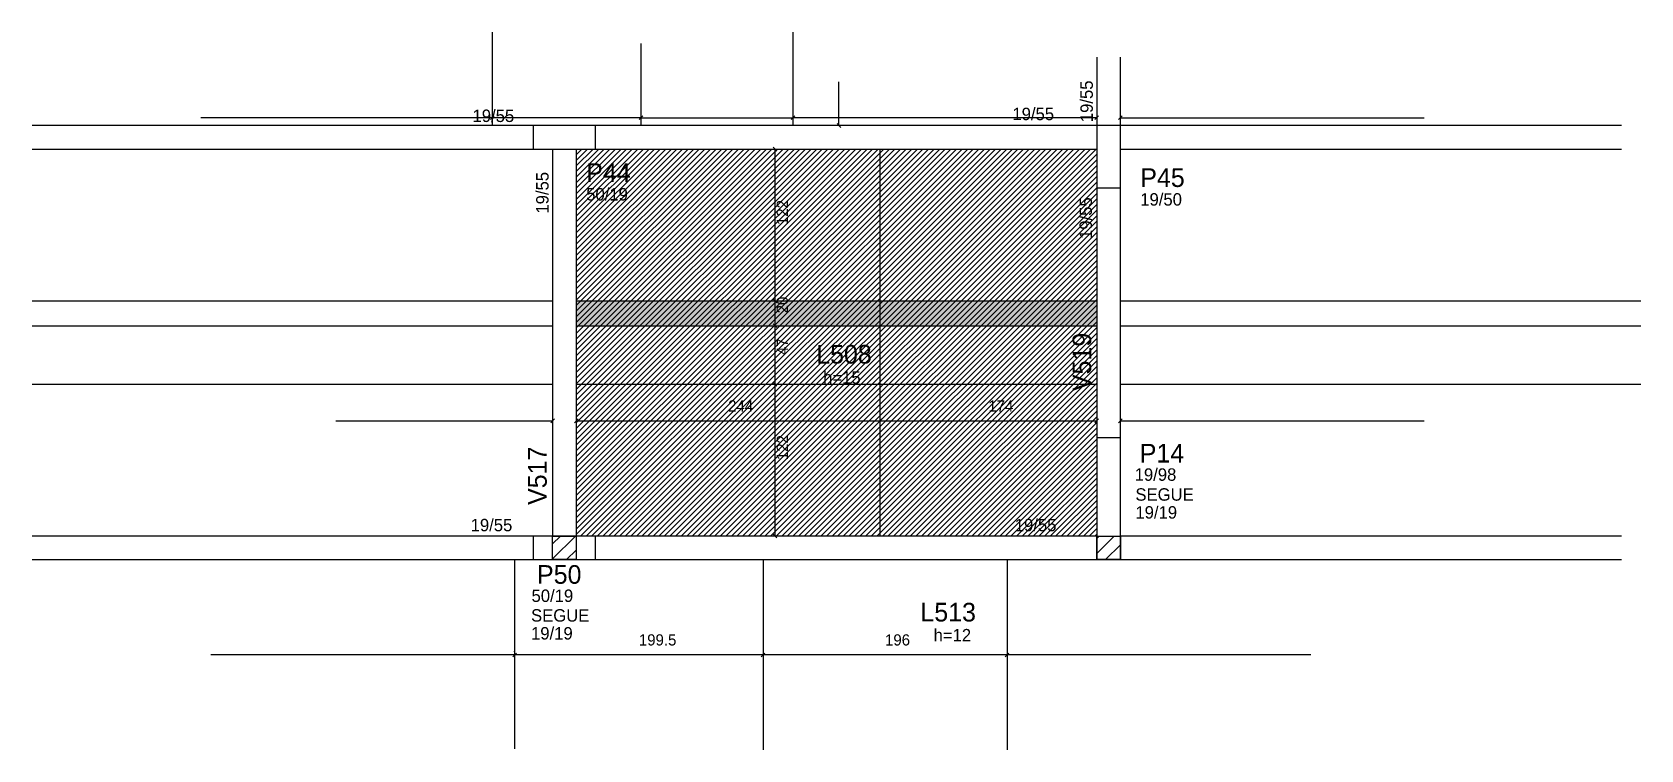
# Model space of a CAD drawing. Header units: metres. Extents: x 4489 to 5781, y 3015 to 3592.
import ezdxf

# ---------------------------------------------------------------- set-up
doc = ezdxf.new("R2010")
doc.units = ezdxf.units.M
for name, color, linetype in [('3', 7, 'Continuous'), ('4', 7, 'Continuous'), ('7', 7, 'Continuous'), ('COTA', 7, 'Continuous'), ('Hachura', 7, 'Continuous'), ('Painéis', 7, 'Continuous'), ('REAPROVEITAMENTO', 7, 'Continuous')]:
    doc.layers.add(name, color=color, linetype=linetype)

msp = doc.modelspace()

# ---------------------------------------------------------------- hatches: boundary and pattern name
at = {"layer": 'Hachura'}
h = msp.add_hatch(color=7, dxfattribs=at)
h.dxf.hatch_style = 1
h.paths.add_polyline_path([(4925.7, 3355.9), (5343.7, 3355.9), (5343.7, 3375.9), (4925.7, 3375.9), (4925.7, 3355.9)])
at = {"layer": 'REAPROVEITAMENTO'}
h = msp.add_hatch(dxfattribs=at)
h.set_pattern_fill('ANSI31')
h.paths.add_polyline_path([(5343.7, 3186.9), (4925.7, 3186.9), (4925.7, 3497.9), (5343.7, 3497.9), (5343.7, 3186.9)])

# ---------------------------------------------------------------- linework, layer by layer
at = {"color": 4, "lineweight": 25}
for p, q in [((4876.2, 3091.3), (4632.2, 3091.3)), ((4876.2, 3093.7), (4876.2, 3094.3)), ((5075.7, 3091.3), (4876.2, 3091.3))]:
    msp.add_line(p, q, dxfattribs=at)
at = {"color": 0, "lineweight": 25}
for p, q in [((4877.7, 3092.8), (4874.7, 3089.8)), ((4874.7, 3089.8), (4877.7, 3092.8)), ((5074.2, 3089.8), (5077.2, 3092.8))]:
    msp.add_line(p, q, dxfattribs=at)
at = {"layer": '3', "color": 3, "lineweight": 25}
for p, q in [((4906.7, 3497.9), (4906.7, 3186.9)), ((4925.7, 3497.9), (4925.7, 3186.9)), ((4906.7, 3168.7), (4925, 3186.9)), ((4906.7, 3180.7), (4913, 3186.9)), ((5343.7, 3172.9), (5357.7, 3186.9)), ((5343.7, 3184.9), (5345.7, 3186.9)), ((5350.8, 3167.9), (5362.7, 3179.9)), ((4918, 3167.9), (4925.7, 3175.6))]:
    msp.add_line(p, q, dxfattribs=at)
for points in [[(5343.7, 3571.9), (5343.7, 3516.9)], [(5362.7, 3516.9), (5362.7, 3571.9)], [(4891.2, 3516.9), (4488.7, 3516.9)], [(5343.7, 3516.9), (4941.2, 3516.9)], [(5765.2, 3516.9), (5362.7, 3516.9)], [(4488.7, 3497.9), (4891.2, 3497.9)], [(4941.2, 3497.9), (5343.7, 3497.9)], [(5362.7, 3497.9), (5765.2, 3497.9)], [(5343.7, 3466.9), (5343.7, 3265.9)], [(5362.7, 3265.9), (5362.7, 3466.9)], [(4891.2, 3186.9), (4488.7, 3186.9)], [(5343.7, 3186.9), (4941.2, 3186.9)], [(5765.2, 3186.9), (5362.7, 3186.9)], [(4488.7, 3167.9), (4891.2, 3167.9)], [(4941.2, 3167.9), (5343.7, 3167.9)], [(5362.7, 3167.9), (5765.2, 3167.9)]]:
    msp.add_lwpolyline(points, dxfattribs=at)
at = {"layer": '7', "color": 7, "lineweight": 25}
for points in [[(4891.2, 3497.9), (4941.2, 3497.9), (4941.2, 3516.9), (4891.2, 3516.9), (4891.2, 3497.9)], [(5343.7, 3466.9), (5362.7, 3466.9), (5362.7, 3516.9), (5343.7, 3516.9), (5343.7, 3466.9)], [(5343.7, 3167.9), (5362.7, 3167.9), (5362.7, 3265.9), (5343.7, 3265.9), (5343.7, 3167.9)], [(4891.2, 3167.9), (4941.2, 3167.9), (4941.2, 3186.9), (4891.2, 3186.9), (4891.2, 3167.9)], [(4906.7, 3186.9), (4925.7, 3186.9), (4925.7, 3167.9), (4906.7, 3167.9), (4906.7, 3186.9)], [(5343.7, 3186.9), (5362.7, 3186.9), (5362.7, 3167.9), (5343.7, 3167.9), (5343.7, 3186.9)]]:
    msp.add_lwpolyline(points, dxfattribs=at)
at = {"layer": 'COTA', "color": 4, "lineweight": 25}
for p, q in [((5136.7, 3516.9), (5136.7, 3551.9)), ((4868.1, 3523.1), (4624.1, 3523.1)), ((4977.7, 3523.1), (4858.2, 3523.1)), ((4858.2, 3520.9), (4858.2, 3520.1)), ((4977.7, 3523.1), (5099.7, 3523.1)), ((5343.7, 3523.1), (5099.7, 3523.1)), ((5099.7, 3520.9), (5099.7, 3520.1)), ((5362.7, 3523.1), (5606.7, 3523.1)), ((5085.3, 3497.9), (5085.3, 3375.9)), ((5085.3, 3375.9), (5085.3, 3355.9)), ((5085.3, 3355.9), (5085.3, 3308.9)), ((5085.3, 3308.9), (5085.3, 3186.9)), ((4732.7, 3279.5), (4906.7, 3279.5)), ((4925.7, 3279.5), (5169.7, 3279.5)), ((5169.7, 3279.5), (5343.7, 3279.5)), ((5362.7, 3279.5), (5606.7, 3279.5)), ((5271.7, 3091.3), (5075.7, 3091.3)), ((5515.7, 3091.3), (5271.7, 3091.3))]:
    msp.add_line(p, q, dxfattribs=at)
at = {"layer": 'COTA', "color": 0, "lineweight": 25}
for p, q in [((4859.7, 3524.6), (4856.7, 3521.6)), ((4866.6, 3521.6), (4869.6, 3524.6)), ((4976.2, 3521.6), (4979.2, 3524.6)), ((4979.2, 3524.6), (4976.2, 3521.6)), ((5101.2, 3524.6), (5098.2, 3521.6)), ((5098.2, 3521.6), (5101.2, 3524.6)), ((5135.2, 3518.4), (5138.2, 3515.4)), ((5342.2, 3521.6), (5345.2, 3524.6)), ((5364.2, 3524.6), (5361.2, 3521.6)), ((5086.8, 3496.4), (5083.8, 3499.4)), ((5083.8, 3377.4), (5086.8, 3374.4)), ((5086.8, 3374.4), (5083.8, 3377.4)), ((5083.8, 3357.4), (5086.8, 3354.4)), ((5086.8, 3354.4), (5083.8, 3357.4)), ((5083.8, 3310.4), (5086.8, 3307.4)), ((5086.8, 3307.4), (5083.8, 3310.4)), ((4905.2, 3278), (4908.2, 3281)), ((4927.2, 3281), (4924.2, 3278)), ((5168.2, 3278), (5171.2, 3281)), ((5171.2, 3281), (5168.2, 3278)), ((5342.2, 3278), (5345.2, 3281)), ((5364.2, 3281), (5361.2, 3278)), ((5083.8, 3188.4), (5086.8, 3185.4)), ((5077.2, 3092.8), (5074.2, 3089.8)), ((5273.2, 3092.8), (5270.2, 3089.8)), ((5270.2, 3089.8), (5273.2, 3092.8))]:
    msp.add_line(p, q, dxfattribs=at)
at = {"layer": 'Painéis', "color": 200, "lineweight": 25}
for p, q in [((4858.2, 3591.9), (4858.2, 3516.9)), ((5099.7, 3591.9), (5099.7, 3516.9)), ((4977.7, 3582.9), (4977.7, 3516.9)), ((5169.7, 3186.9), (5169.7, 3497.9)), ((4488.7, 3375.9), (4906.7, 3375.9)), ((4925.7, 3375.9), (5343.7, 3375.9)), ((5362.7, 3375.9), (5780.7, 3375.9)), ((4488.7, 3355.9), (4906.7, 3355.9)), ((4925.7, 3355.9), (5343.7, 3355.9)), ((5362.7, 3355.9), (5780.7, 3355.9)), ((4488.7, 3308.9), (4906.7, 3308.9)), ((4925.7, 3308.9), (5343.7, 3308.9)), ((5362.7, 3308.9), (5780.7, 3308.9)), ((4876.2, 3167.9), (4876.2, 3015.9)), ((5075.7, 3167.9), (5075.7, 3015)), ((5271.7, 3167.9), (5271.7, 3015))]:
    msp.add_line(p, q, dxfattribs=at)

# ---------------------------------------------------------------- texts
at = {"color": 240, "lineweight": 25}
msp.add_text('199.5', height=9, dxfattribs=at).set_placement((4976, 3098.9))
at = {"layer": '3', "color": 3, "lineweight": 25}
for p in [(5340.6, 3519.6), (4903.5, 3446.1), (5339.9, 3425.7)]:
    msp.add_text('19/55', height=10, rotation=90, dxfattribs=at).set_placement(p)
for s, p in [('19/55', (4842.4, 3519.7)), ('19/55', (5276, 3521.2)), ('50/19', (4933.7, 3456.6)), ('19/50', (5378.7, 3452.5)), ('h=15', (5124, 3309.3)), ('19/98', (5374.2, 3231.3)), ('SEGUE', (5374.8, 3215.3)), ('19/19', (5374.8, 3200.9)), ('19/55', (4840.9, 3190.7)), ('19/55', (5277.9, 3190.7)), ('50/19', (4889.8, 3133.9)), ('SEGUE', (4889.4, 3118.1)), ('19/19', (4889.4, 3103.7)), ('h=12', (5212.7, 3102.2))]:
    msp.add_text(s, height=10, dxfattribs=at).set_placement(p)
at = {"layer": '4', "color": 4, "lineweight": 25}
for s, p in [('P44', (4933.7, 3471.6)), ('P45', (5378.7, 3467.5)), ('L508', (5118.4, 3325.5)), ('P14', (5378.3, 3246)), ('P50', (4894.2, 3148.5)), ('L513', (5202.1, 3118.2))]:
    msp.add_text(s, height=15, dxfattribs=at).set_placement(p)
for s, p in [('V519', (5339.3, 3303.4)), ('V517', (4902, 3211.9))]:
    msp.add_text(s, height=15, rotation=90, dxfattribs=at).set_placement(p)
at = {"layer": 'COTA', "color": 240, "lineweight": 25}
for s, p in [('122', (5095.7, 3436.9)), ('20', (5095.7, 3365.9)), ('47', (5095.7, 3332.4)), ('122', (5095.7, 3247.9))]:
    msp.add_text(s, height=9, rotation=90, dxfattribs=at).set_placement(p)
for s, p in [('244', (5047.7, 3287)), ('174', (5256.7, 3287)), ('196', (5173.7, 3098.9))]:
    msp.add_text(s, height=9, dxfattribs=at).set_placement(p)

doc.saveas('drawing.dxf')
